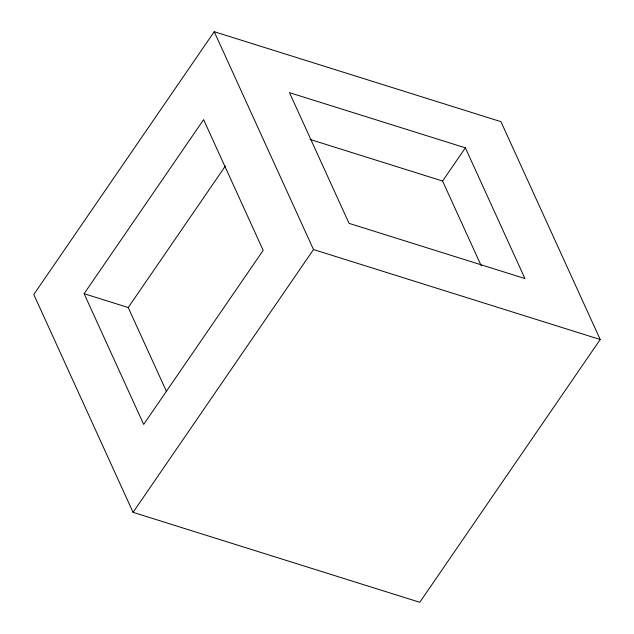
<?xml version="1.0" encoding="UTF-8"?>
<svg xmlns="http://www.w3.org/2000/svg" width="634" height="634" viewBox="0 0 634 634"><rect width="100%" height="100%" fill="white"/><g stroke="black" fill="none" stroke-linecap="round" stroke-linejoin="round"><path stroke-width="0.95" d="M214.229 31.7L33.792 294.501L133.069 512.343L419.771 602.3L600.208 339.499L500.931 121.657L214.229 31.7L313.497 249.534L600.208 339.499M84.116 293.693L203.617 119.644L263.181 250.343L143.68 424.4L84.116 293.693L128.227 307.538L166.425 391.368M128.227 307.538L225.387 166.013M133.069 512.343L313.497 249.534M481.206 265.757L442.587 181.031L465.372 147.841L289.492 92.651L349.057 223.358L524.936 278.54L465.372 147.841M309.971 139.417L442.587 181.031"/></g></svg>
